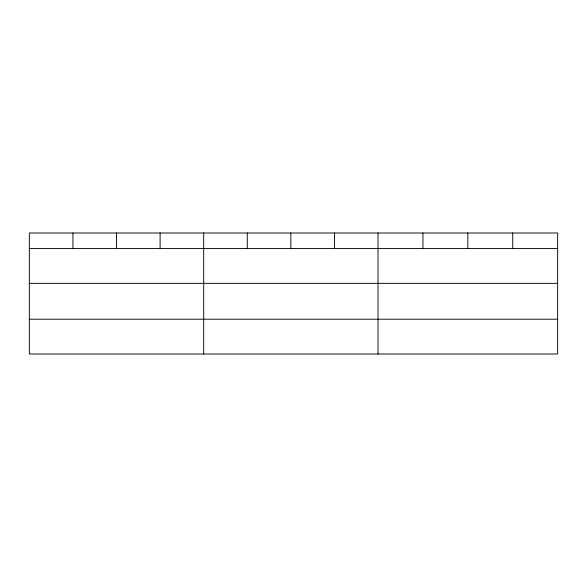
<?xml version="1.0" encoding="UTF-8"?>
<svg xmlns="http://www.w3.org/2000/svg" width="587" height="587" viewBox="0 0 587 587"><rect width="100%" height="100%" fill="white"/><g stroke="black" fill="none" stroke-linecap="round" stroke-linejoin="round"><path stroke-width="0.88" d="M557.65 283.36L557.65 232.988L29.35 232.988L29.35 354.012L557.65 354.012L557.65 283.36L29.35 283.36M29.35 248.565L557.65 248.565M29.35 319.211L557.65 319.211M512.745 232.988L512.745 248.565M467.839 232.988L467.839 248.565M422.933 232.988L422.933 248.565M378.028 232.988L378.028 354.012M334.443 232.988L334.443 248.565M290.858 232.988L290.858 248.565M247.274 232.988L247.274 248.565M203.689 232.988L203.689 354.012M160.104 232.988L160.104 248.565M116.52 232.988L116.52 248.565M72.935 232.988L72.935 248.565"/></g></svg>
